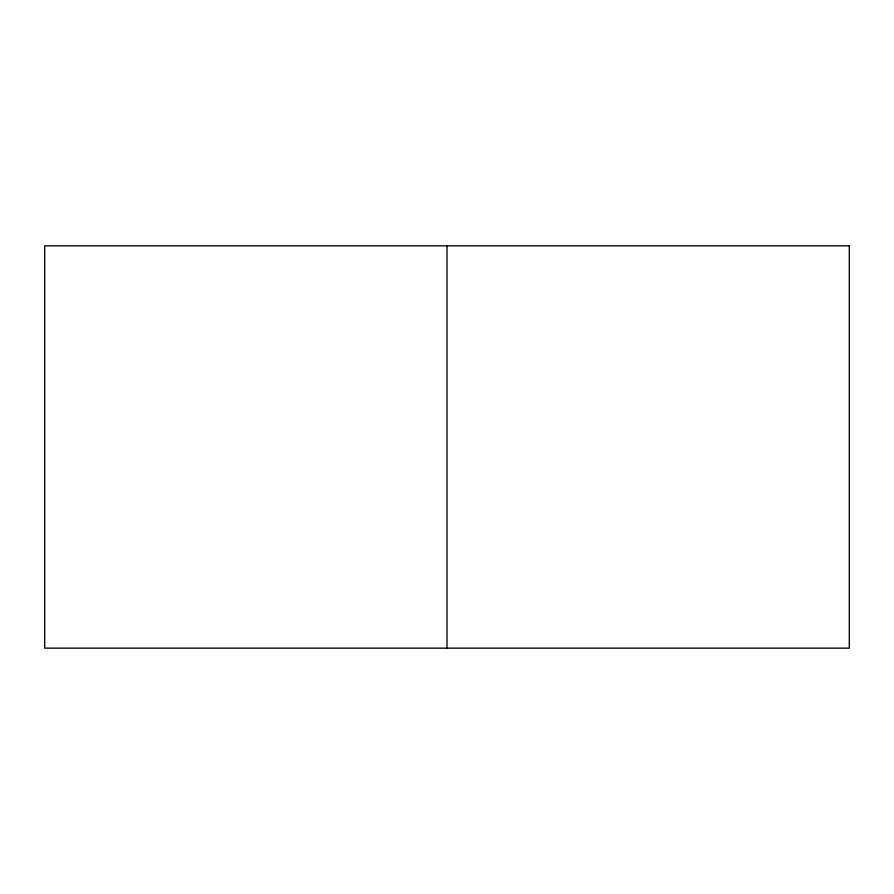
<?xml version="1.0" encoding="UTF-8"?>
<svg xmlns="http://www.w3.org/2000/svg" width="894" height="894" viewBox="0 0 894 894"><rect width="100%" height="100%" fill="white"/><g stroke="black" fill="none" stroke-linecap="round" stroke-linejoin="round"><path stroke-width="1.34" d="M447 245.85L447 648.15M849.3 245.85L44.7 245.85L44.7 648.15L849.3 648.15L849.3 245.85"/></g></svg>
